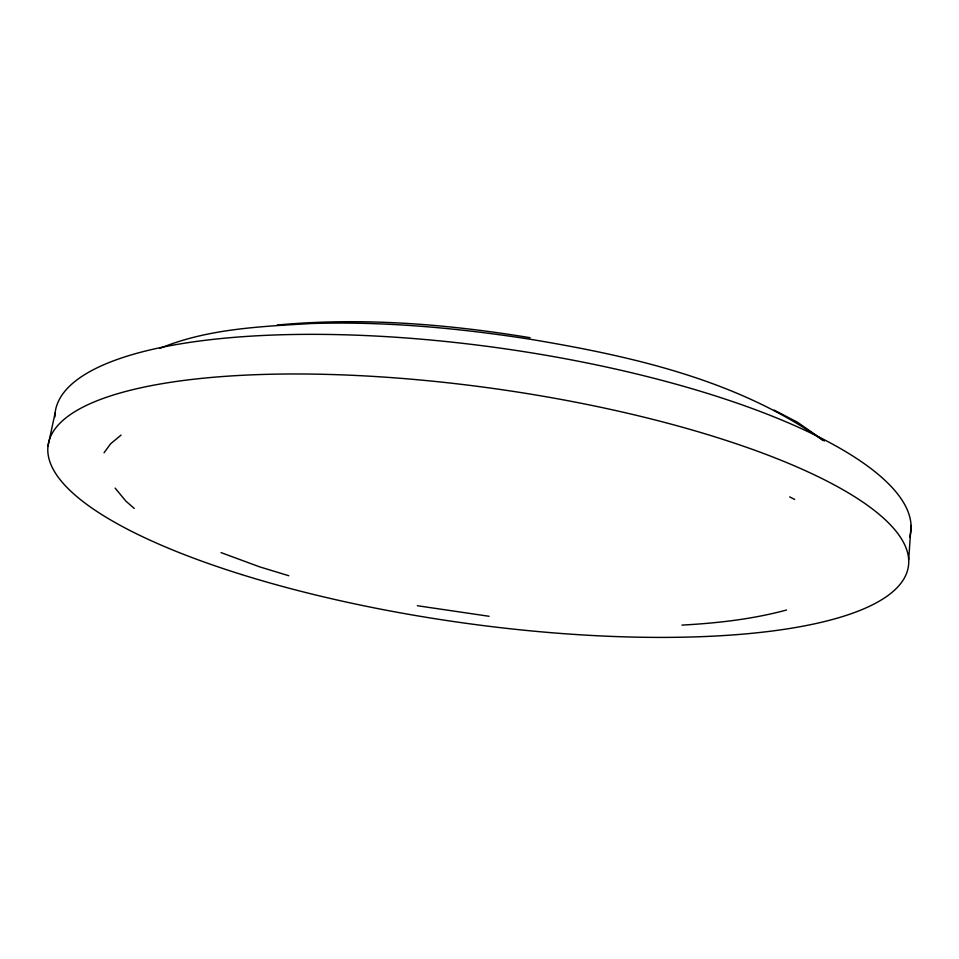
<?xml version="1.0" encoding="UTF-8"?>
<svg xmlns="http://www.w3.org/2000/svg" width="959" height="959" viewBox="0 0 959 959"><rect width="100%" height="100%" fill="white"/><g stroke="black" fill="none" stroke-linecap="round" stroke-linejoin="round"><path stroke-width="1.44" d="M908.688 559.828L911.05 525.4M47.95 446.414L55.083 413.101M104.063 452.756L110.645 443.741L121.062 435.098M159.925 348.369C207.659 328.613 260.788 326.516 311.795 323.495C384.979 321.277 458.078 327.99 530.339 339.27C631.861 356.245 736.86 379.716 822.354 440.025M786.524 610.02C752.455 619.226 717.092 623.194 681.909 625.1M277.187 325.029C361.591 317.165 446.654 323.974 530.099 337.7M489.114 616.289L417.357 605.728M288.827 575.748L259.661 566.865L221.061 552.612M789.665 496.882L794.687 499.459M774.105 410.092L797.504 422.248L824.404 440.996M134.248 508.414L125.917 501.161L115.116 488.083M54.867 417.021A431.958 125.197 8 0 1 500.37 348.141A431.958 125.197 8 0 1 909.707 537.136M241.572 574.537A434.391 118.173 8 0 0 908.005 568.507A434.391 118.173 8 0 0 285.207 374.022A434.391 118.173 8 0 0 241.572 574.537"/></g></svg>
